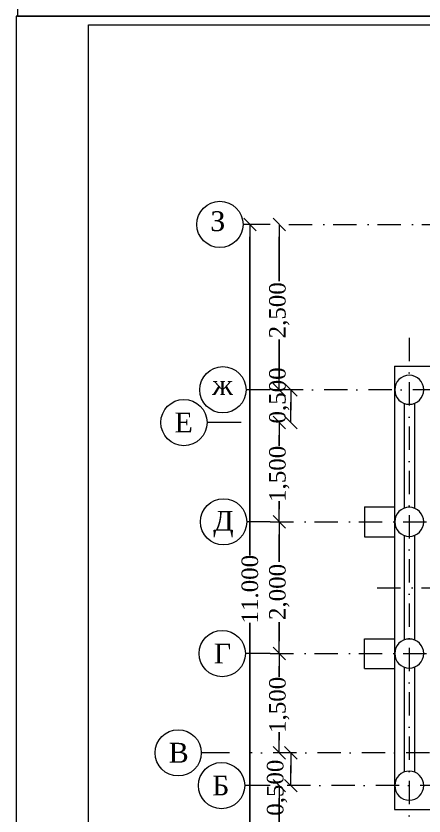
# Model space of a CAD drawing. Header units: millimetres. Extents: x 2399 to 111977, y 1313 to 59551.
# Drawn here: x 2399 to 8575, y 10528 to 22639 of the extents above; entities that cross this region are included whole.
import ezdxf

# ---------------------------------------------------------------- set-up
doc = ezdxf.new("R2010")
doc.units = ezdxf.units.MM
doc.linetypes.add('Штрихпунктирная', pattern=[670.277762, 352.777767, -176.388884, 0, -141.111112])
doc.layers.add('2D-чертеж - Общий', color=7, linetype='Continuous')
doc.layers.add('dim', color=7, linetype='Continuous')
doc.layers.add('main line', color=7, linetype='Continuous', lineweight=13)
doc.layers.add('scale', color=7, linetype='Continuous', lineweight=13)
doc.styles.add('СГЕНЕРИР_СТИЛЬ_1', font='georgia.ttf')
doc.dimstyles.new('СГЕНЕРИР_СТИЛЬ__10', dxfattribs={"dimtxt": 250, "dimasz": 190, "dimexe": 0.18, "dimexo": 0.0625, "dimgap": 0.09, "dimtad": 1, "dimdec": 3, "dimlfac": 0.001, "dimzin": 0, "dimdsep": 46, "dimtxsty": 'СГЕНЕРИР_СТИЛЬ_1', "dimblk": 'ARROWHEAD_6', "dimblk1": 'ARROWHEAD_6', "dimblk2": 'ARROWHEAD_6', "dimcen": 0.09, "dimse1": 1, "dimse2": 1, "dimclrd": 7, "dimclre": 7, "dimclrt": 7, "dimadec": 0, "dimazin": 0, "dimtfac": 1, "dimtdec": 4, "dimtmove": 2, "dimatfit": 3, "dimfxl": 1, "dimtolj": 1, "dimtzin": 0, "dimarcsym": 0})
doc.dimstyles.new('СГЕНЕРИР_СТИЛЬ__8', dxfattribs={"dimtxt": 250, "dimasz": 190, "dimexe": 0.18, "dimexo": 0.0625, "dimgap": 0.09, "dimtad": 1, "dimdec": 3, "dimlfac": 0.001, "dimzin": 0, "dimdsep": 46, "dimtxsty": 'СГЕНЕРИР_СТИЛЬ_1', "dimblk": 'ARROWHEAD_6', "dimblk1": 'ARROWHEAD_6', "dimblk2": 'ARROWHEAD_6', "dimcen": 0.09, "dimse1": 1, "dimse2": 1, "dimclrd": 7, "dimclre": 7, "dimclrt": 7, "dimadec": 0, "dimazin": 0, "dimtfac": 1, "dimtdec": 4, "dimtmove": 0, "dimatfit": 3, "dimfxl": 1, "dimtolj": 1, "dimtzin": 0, "dimarcsym": 0})

# ---------------------------------------------------------------- blocks, each defined once
blk = doc.blocks.new('Line26', base_point=(-280, -17612))
at = {"layer": 'main line', "color": 7, "linetype": 'Continuous', "lineweight": 13}
blk.add_line((-280, -17612), (-667, -17612), dxfattribs=at)
blk.add_circle((-1017, -17612), 350, dxfattribs=at)
blk = doc.blocks.new('Line27', base_point=(-280, -15612))
at = {"layer": 'main line', "color": 7, "linetype": 'Continuous', "lineweight": 13}
blk.add_line((-280, -15612), (-657, -15612), dxfattribs=at)
blk.add_circle((-1007, -15612), 350, dxfattribs=at)
blk = doc.blocks.new('Line28', base_point=(-280, -13618))
at = {"layer": 'main line', "color": 7, "linetype": 'Continuous', "lineweight": 13}
blk.add_line((-280, -13618), (-636, -13618), dxfattribs=at)
blk.add_circle((-986, -13618), 350, dxfattribs=at)
blk = doc.blocks.new('Line29', base_point=(-280, -11619))
at = {"layer": 'main line', "color": 7, "linetype": 'Continuous', "lineweight": 13}
blk.add_line((-280, -11619), (-646, -11619), dxfattribs=at)
blk.add_circle((-996, -11619), 350, dxfattribs=at)
blk = doc.blocks.new('Line30', base_point=(-280, -9115))
at = {"layer": 'main line', "color": 7, "linetype": 'Continuous', "lineweight": 13}
blk.add_line((-280, -9115), (-692, -9115), dxfattribs=at)
blk.add_circle((-1042, -9115), 350, dxfattribs=at)
blk = doc.blocks.new('Линия_41', base_point=(-896, -17115))
at = {"layer": 'main line', "color": 7, "linetype": 'Continuous', "lineweight": 13}
blk.add_line((-896, -17115), (-1324, -17115), dxfattribs=at)
blk.add_circle((-1674, -17115), 350, dxfattribs=at)
blk = doc.blocks.new('Линия_42', base_point=(-719, -12115))
at = {"layer": 'main line', "color": 7, "linetype": 'Continuous', "lineweight": 13}
blk.add_line((-719, -12115), (-1236, -12115), dxfattribs=at)
blk.add_circle((-1586, -12115), 350, dxfattribs=at)
blk = doc.blocks.new('ARROWHEAD_6')
at = {"color": 0, "linetype": 'Continuous', "lineweight": 0}
for p, q in [((0, 0), (-1, 0)), ((-0.5, -0.5), (0.5, 0.5))]:
    blk.add_line(p, q, dxfattribs=at)
blk = doc.blocks.new('*D422')
at = {"layer": 'Defpoints', "color": 0, "linetype": 'Continuous', "transparency": 16777216}
for p in [(5941, 19484), (6340, 19484), (6529, 8484)]:
    blk.add_point(p, dxfattribs=at)
at = {"layer": 'dim', "color": 7, "linetype": 'Continuous', "lineweight": -2, "transparency": 16777216}
for p, q in [((5941, 19294), (5941, 14470)), ((5941, 8674), (5941, 13453))]:
    blk.add_line(p, q, dxfattribs=at)
at = {"layer": 'dim', "color": 7, "linetype": 'Continuous', "lineweight": -2, "transparency": 16777216, "xscale": 190, "yscale": 190, "zscale": 190}
for p, rotation in [((5941, 19484), 90), ((5941, 8484), 270)]:
    blk.add_blockref('ARROWHEAD_6', p, dxfattribs=dict(at, rotation=rotation))
at = {"layer": 'dim', "color": 7, "linetype": 'Continuous', "lineweight": 13, "transparency": 16777216, "insert": (5941, 13962), "char_height": 250, "attachment_point": 5, "rotation": 90, "style": 'СГЕНЕРИР_СТИЛЬ_1'}
blk.add_mtext('\\A1;11.000', dxfattribs=at)
blk = doc.blocks.new('*D441')
at = {"layer": 'Defpoints', "color": 0, "linetype": 'Continuous', "transparency": 16777216}
for p in [(6385, 10988), (7541, 10988), (7556, 8484)]:
    blk.add_point(p, dxfattribs=at)
at = {"layer": 'dim', "color": 7, "linetype": 'Continuous', "lineweight": -2, "transparency": 16777216}
for p, q in [((6385, 10798), (6385, 10128)), ((6385, 8674), (6385, 9246))]:
    blk.add_line(p, q, dxfattribs=at)
at = {"layer": 'dim', "color": 7, "linetype": 'Continuous', "lineweight": -2, "transparency": 16777216, "xscale": 190, "yscale": 190, "zscale": 190}
for p, rotation in [((6385, 10988), 90), ((6385, 8484), 270)]:
    blk.add_blockref('ARROWHEAD_6', p, dxfattribs=dict(at, rotation=rotation))
at = {"layer": 'dim', "color": 7, "linetype": 'Continuous', "lineweight": 13, "transparency": 16777216, "insert": (6385, 9687), "char_height": 250, "attachment_point": 5, "rotation": 90, "style": 'СГЕНЕРИР_СТИЛЬ_1'}
blk.add_mtext('\\A1;2,500', dxfattribs=at)
blk = doc.blocks.new('*D442')
at = {"layer": 'Defpoints', "color": 0, "linetype": 'Continuous', "transparency": 16777216}
for p in [(6560, 11484), (7585, 11484), (7541, 10988)]:
    blk.add_point(p, dxfattribs=at)
at = {"layer": 'dim', "color": 7, "linetype": 'Continuous', "lineweight": -2, "transparency": 16777216}
blk.add_line((6560, 11178), (6560, 11294), dxfattribs=at)
at = {"layer": 'dim', "color": 7, "linetype": 'Continuous', "lineweight": -2, "transparency": 16777216, "xscale": 190, "yscale": 190, "zscale": 190}
for p, rotation in [((6560, 11484), 90), ((6560, 10988), 270)]:
    blk.add_blockref('ARROWHEAD_6', p, dxfattribs=dict(at, rotation=rotation))
at = {"layer": 'dim', "color": 7, "linetype": 'Continuous', "lineweight": 13, "transparency": 16777216, "insert": (6352, 10957), "char_height": 250, "attachment_point": 5, "rotation": 90, "style": 'СГЕНЕРИР_СТИЛЬ_1'}
blk.add_mtext('\\A1;0,500', dxfattribs=at)
blk = doc.blocks.new('*D443')
at = {"layer": 'Defpoints', "color": 0, "linetype": 'Continuous', "transparency": 16777216}
for p in [(6385, 12987), (7674, 12987), (7585, 11484)]:
    blk.add_point(p, dxfattribs=at)
at = {"layer": 'dim', "color": 7, "linetype": 'Continuous', "lineweight": -2, "transparency": 16777216}
for p, q in [((6385, 12797), (6385, 12628)), ((6385, 11674), (6385, 11795))]:
    blk.add_line(p, q, dxfattribs=at)
at = {"layer": 'dim', "color": 7, "linetype": 'Continuous', "lineweight": -2, "transparency": 16777216, "xscale": 190, "yscale": 190, "zscale": 190}
for p, rotation in [((6385, 12987), 90), ((6385, 11484), 270)]:
    blk.add_blockref('ARROWHEAD_6', p, dxfattribs=dict(at, rotation=rotation))
at = {"layer": 'dim', "color": 7, "linetype": 'Continuous', "lineweight": 13, "transparency": 16777216, "insert": (6385, 12211), "char_height": 250, "attachment_point": 5, "rotation": 90, "style": 'СГЕНЕРИР_СТИЛЬ_1'}
blk.add_mtext('\\A1;1,500', dxfattribs=at)
blk = doc.blocks.new('*D444')
at = {"layer": 'Defpoints', "color": 0, "linetype": 'Continuous', "transparency": 16777216}
for p in [(6385, 14982), (7704, 14982), (7674, 12987)]:
    blk.add_point(p, dxfattribs=at)
at = {"layer": 'dim', "color": 7, "linetype": 'Continuous', "lineweight": -2, "transparency": 16777216}
for p, q in [((6385, 14792), (6385, 14376)), ((6385, 13177), (6385, 13463))]:
    blk.add_line(p, q, dxfattribs=at)
at = {"layer": 'dim', "color": 7, "linetype": 'Continuous', "lineweight": -2, "transparency": 16777216, "xscale": 190, "yscale": 190, "zscale": 190}
for p, rotation in [((6385, 14982), 90), ((6385, 12987), 270)]:
    blk.add_blockref('ARROWHEAD_6', p, dxfattribs=dict(at, rotation=rotation))
at = {"layer": 'dim', "color": 7, "linetype": 'Continuous', "lineweight": 13, "transparency": 16777216, "insert": (6385, 13920), "char_height": 250, "attachment_point": 5, "rotation": 90, "style": 'СГЕНЕРИР_СТИЛЬ_1'}
blk.add_mtext('\\A1;2,000', dxfattribs=at)
blk = doc.blocks.new('*D445')
at = {"layer": 'Defpoints', "color": 0, "linetype": 'Continuous', "transparency": 16777216}
for p in [(6385, 16484), (7615, 16484), (7704, 14982)]:
    blk.add_point(p, dxfattribs=at)
at = {"layer": 'dim', "color": 7, "linetype": 'Continuous', "lineweight": -2, "transparency": 16777216}
for p, q in [((6385, 16294), (6385, 16125)), ((6385, 15172), (6385, 15292))]:
    blk.add_line(p, q, dxfattribs=at)
at = {"layer": 'dim', "color": 7, "linetype": 'Continuous', "lineweight": -2, "transparency": 16777216, "xscale": 190, "yscale": 190, "zscale": 190}
for p, rotation in [((6385, 16484), 90), ((6385, 14982), 270)]:
    blk.add_blockref('ARROWHEAD_6', p, dxfattribs=dict(at, rotation=rotation))
at = {"layer": 'dim', "color": 7, "linetype": 'Continuous', "lineweight": 13, "transparency": 16777216, "insert": (6385, 15708), "char_height": 250, "attachment_point": 5, "rotation": 90, "style": 'СГЕНЕРИР_СТИЛЬ_1'}
blk.add_mtext('\\A1;1,500', dxfattribs=at)
blk = doc.blocks.new('*D446')
at = {"layer": 'Defpoints', "color": 0, "linetype": 'Continuous', "transparency": 16777216}
for p in [(6560, 16981), (7600, 16981), (7615, 16484)]:
    blk.add_point(p, dxfattribs=at)
at = {"layer": 'dim', "color": 7, "linetype": 'Continuous', "lineweight": -2, "transparency": 16777216}
blk.add_line((6560, 16674), (6560, 16791), dxfattribs=at)
at = {"layer": 'dim', "color": 7, "linetype": 'Continuous', "lineweight": -2, "transparency": 16777216, "xscale": 190, "yscale": 190, "zscale": 190}
for p, rotation in [((6560, 16981), 90), ((6560, 16484), 270)]:
    blk.add_blockref('ARROWHEAD_6', p, dxfattribs=dict(at, rotation=rotation))
at = {"layer": 'dim', "color": 7, "linetype": 'Continuous', "lineweight": 13, "transparency": 16777216, "insert": (6385, 16895), "char_height": 250, "attachment_point": 5, "rotation": 90, "style": 'СГЕНЕРИР_СТИЛЬ_1'}
blk.add_mtext('\\A1;0,500', dxfattribs=at)
blk = doc.blocks.new('*D447')
at = {"layer": 'Defpoints', "color": 0, "linetype": 'Continuous', "transparency": 16777216}
for p in [(6385, 19484), (7437, 19484), (7600, 16981)]:
    blk.add_point(p, dxfattribs=at)
at = {"layer": 'dim', "color": 7, "linetype": 'Continuous', "lineweight": -2, "transparency": 16777216}
for p, q in [((6385, 19294), (6385, 18625)), ((6385, 17171), (6385, 17742))]:
    blk.add_line(p, q, dxfattribs=at)
at = {"layer": 'dim', "color": 7, "linetype": 'Continuous', "lineweight": -2, "transparency": 16777216, "xscale": 190, "yscale": 190, "zscale": 190}
for p, rotation in [((6385, 19484), 90), ((6385, 16981), 270)]:
    blk.add_blockref('ARROWHEAD_6', p, dxfattribs=dict(at, rotation=rotation))
at = {"layer": 'dim', "color": 7, "linetype": 'Continuous', "lineweight": 13, "transparency": 16777216, "insert": (6385, 18184), "char_height": 250, "attachment_point": 5, "rotation": 90, "style": 'СГЕНЕРИР_СТИЛЬ_1'}
blk.add_mtext('\\A1;2,500', dxfattribs=at)

msp = doc.modelspace()

# ---------------------------------------------------------------- linework, layer by layer
at = {"layer": 'main line', "color": 7, "linetype": 'Continuous', "lineweight": 13}
for p, q in [((2419.7831, 59547.299), (2419.7831, 22637.3888)), ((33850.9537, 22637.3888), (2399.0582, 22637.3888)), ((2399.0582, 22637.3888), (2399.0582, 1312.5693)), ((2419.7831, 22637.3888), (29809.1894, 22637.3888)), ((3497.6188, 1439.2887), (3497.6188, 22503.4992)), ((3497.6188, 22503.4992), (33675.7041, 22503.4992)), ((8128.3417, 17340.2561), (10660.9424, 17340.2561)), ((8128.3417, 17340.2561), (8128.3417, 10628.6638)), ((8272.8914, 16779.7965), (8272.8914, 15186.6587)), ((8432.183, 16779.7965), (8432.183, 15186.6587)), ((7672.7877, 15206.5817), (8128.3417, 15206.5817)), ((7672.7877, 15206.5817), (7672.7877, 14756.5817)), ((8272.8914, 14776.5048), (8272.8914, 13192.415)), ((8432.183, 14776.5048), (8432.183, 13192.415)), ((7672.7877, 14756.5817), (8128.3417, 14756.5817)), ((7672.7877, 13212.3381), (8128.3417, 13212.3381)), ((7672.7877, 12762.3381), (7672.7877, 13212.3381)), ((7672.7877, 12762.3381), (8128.3417, 12762.3381)), ((8272.8914, 12782.2612), (8272.8914, 11193.0874)), ((8432.183, 12782.2612), (8432.183, 11193.0874)), ((8128.3417, 10628.6638), (10660.9424, 10628.6638))]:
    msp.add_line(p, q, dxfattribs=at)
at = {"layer": 'main line', "color": 7, "linetype": 'Штрихпунктирная', "lineweight": 13}
for p, q in [((6529.1563, 19484.4599), (30727.87, 19484.4599)), ((8352.5372, 17766.0042), (8352.5372, 6069.1459)), ((10768.2133, 16980.9094), (6248.174, 16980.9094)), ((6248.174, 14981.5817), (11601.6023, 14981.5817)), ((7868.5252, 13984.4599), (32504.6496, 13984.4599)), ((6248.174, 12987.3381), (12716.0711, 12987.3381)), ((30109.0184, 11484.4599), (5943.0706, 11484.4599)), ((10878.8356, 10988.0105), (6248.174, 10988.0105))]:
    msp.add_line(p, q, dxfattribs=at)
at = {"layer": 'main line', "color": 7, "linetype": 'Continuous', "lineweight": 13, "flags": 128}
for points in [[(8132.5372, 16980.9094, 1), (8572.5372, 16980.9094, 1)], [(8132.5372, 14981.5817, 1), (8572.5372, 14981.5817, 1)], [(8132.5372, 12987.3381, 1), (8572.5372, 12987.3381, 1)], [(8132.5372, 10988.0105, 1), (8572.5372, 10988.0105, 1)]]:
    msp.add_lwpolyline(points, format="xyb", close=True, dxfattribs=at)

# ---------------------------------------------------------------- block references
at = {"layer": '2D-чертеж - Общий', "color": 7, "linetype": 'Continuous', "lineweight": 13}
for name, p in [('Line30', (6248.174, 19484.4599)), ('Line29', (6248.174, 16980.9094)), ('Линия_42', (5808.8728, 16484.4599)), ('Line28', (6248.174, 14981.5817)), ('Line27', (6248.174, 12987.3381)), ('Линия_41', (5632.1348, 11484.4599)), ('Line26', (6248.174, 10988.0105))]:
    msp.add_blockref(name, p, dxfattribs=at)

# ---------------------------------------------------------------- texts
at = {"layer": 'scale', "color": 7, "linetype": 'Continuous', "lineweight": 13, "char_height": 300, "attachment_point": 4, "style": 'СГЕНЕРИР_СТИЛЬ_1'}
for s, insert in [('\\A1;З', (5340.3821, 19530.8565)), ('\\A1;ж', (5369.2578, 17052.4218)), ('\\A1;Е', (4799.4688, 16485.6606)), ('\\A1;Д', (5384.8113, 14947.5461)), ('\\A1;Г', (5393.2626, 12988.5388)), ('\\A1;В', (4711.063, 11485.6612)), ('\\A1;Б', (5368.3972, 10989.2107))]:
    msp.add_mtext(s, dxfattribs=dict(at, insert=insert))

# ---------------------------------------------------------------- dimensions: what is measured, and where the dimension line sits
at = {"layer": 'dim', "color": 7, "linetype": 'Continuous', "lineweight": 13}
dim = msp.add_linear_dim(base=(5940.6574, 19484.4599), p1=(6529.1563, 8484.4599), p2=(6340.1251, 19484.4599), angle=90, dimstyle='СГЕНЕРИР_СТИЛЬ__8', dxfattribs=at)
dim.commit()
dim.dimension.update_dxf_attribs({"geometry": '*D422', "text_midpoint": (5940.6574, 13961.5724), "dimtype": 160, "text_rotation": 90})
for base, p1, p2, text, dimstyle, picture, middle in [((6384.8786, 19484.4599), (7600.1085, 16980.9094), (7436.6438, 19484.4599), '2,500', 'СГЕНЕРИР_СТИЛЬ__8', '*D447', (6384.8786, 18183.5946)), ((6559.8786, 16980.9094), (7614.969, 16484.4599), (7600.1085, 16980.9094), '0,500', 'СГЕНЕРИР_СТИЛЬ__10', '*D446', (6384.8786, 16894.7637)), ((6384.8786, 16484.4599), (7704.1315, 14981.5817), (7614.969, 16484.4599), '1,500', 'СГЕНЕРИР_СТИЛЬ__8', '*D445', (6384.8786, 15708.1733)), ((6384.8786, 14981.5817), (7674.4107, 12987.3381), (7704.1315, 14981.5817), '2,000', 'СГЕНЕРИР_СТИЛЬ__8', '*D444', (6384.8786, 13919.6125)), ((6384.8786, 12987.3381), (7585.2481, 11484.4599), (7674.4107, 12987.3381), '1,500', 'СГЕНЕРИР_СТИЛЬ__8', '*D443', (6384.8786, 12211.0515)), ((6559.8786, 11484.4599), (7540.6668, 10988.0105), (7585.2481, 11484.4599), '0,500', 'СГЕНЕРИР_СТИЛЬ__10', '*D442', (6351.5452, 10956.5811)), ((6384.8786, 10988.0105), (7555.5272, 8484.4599), (7540.6668, 10988.0105), '2,500', 'СГЕНЕРИР_СТИЛЬ__8', '*D441', (6384.8786, 9687.1452))]:
    dim = msp.add_linear_dim(base=base, p1=p1, p2=p2, angle=90, text=text, dimstyle=dimstyle, dxfattribs=at)
    dim.commit()
    dim.dimension.update_dxf_attribs({"geometry": picture, "text_midpoint": middle, "dimtype": 160, "text_rotation": 90})

doc.saveas('drawing.dxf')
